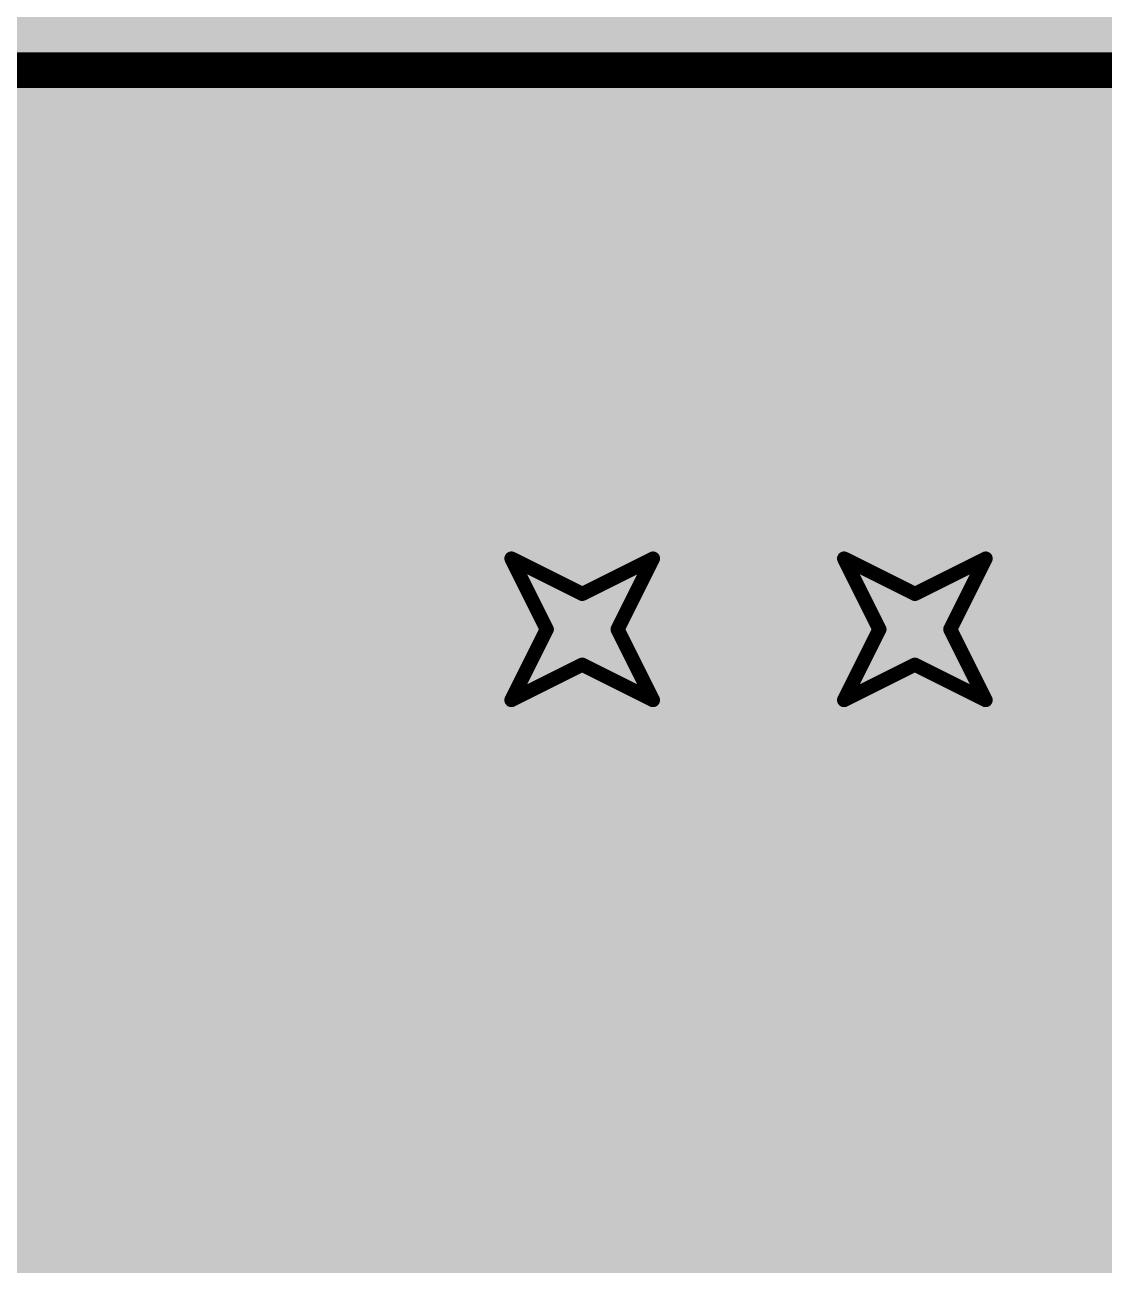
# Model space of a CAD drawing. Header units: inches. Extents: x -2 to 343, y -53 to 63.
# Drawn here: x 45.879 to 49.752, y -27.25 to -22.799 of the extents above; entities that cross this region are included whole.
import ezdxf

# ---------------------------------------------------------------- set-up
doc = ezdxf.new("R2010")
doc.units = ezdxf.units.IN
for name, color, linetype in [('Board Outline', 216, 'Continuous'), ('Bottom Layer', 5, 'Continuous'), ('Drill Drawing', 1, 'Continuous'), ('Top Layer', 1, 'Continuous'), ('Top Overlay', 2, 'Continuous'), ('Top Paste', 8, 'Continuous'), ('Top Solder', 216, 'Continuous'), ('Via Holes', 16, 'Continuous')]:
    doc.layers.add(name, color=color, linetype=linetype)

# ---------------------------------------------------------------- blocks, each defined once
blk = doc.blocks.new('RVT1C471M0607_38')
at = {"layer": 'Top Layer'}
blk.add_hatch(color=1, dxfattribs=at).paths.add_polyline_path([(1.056, 1.0794), (4.556, 1.0794), (4.556, -0.5206), (1.056, -0.5206)])
at = {"layer": 'Top Paste'}
blk.add_hatch(color=8, dxfattribs=at).paths.add_polyline_path([(1.056, 1.0794), (4.556, 1.0794), (4.556, -0.5206), (1.056, -0.5206)])
at = {"layer": 'Top Solder'}
blk.add_hatch(color=216, dxfattribs=at).paths.add_polyline_path([(0.9544, 1.181), (4.6576, 1.181), (4.6576, -0.6222), (0.9544, -0.6222)])
at = {"layer": 'Top Overlay', "const_width": 0.127}
blk.add_lwpolyline([(-1.8288, 3.6068), (3.3274, 3.6068)], dxfattribs=at)

msp = doc.modelspace()

# ---------------------------------------------------------------- hatches: boundary and pattern name
at = {"layer": 'Bottom Layer'}
msp.add_hatch(color=5, dxfattribs=at).paths.add_polyline_path([(49.7332, -28.3718), (48.133, -28.3718), (45.6225, -30.8823), (45.5933, -30.8745), (45.1904, -30.8214), (44.784, -30.8214), (44.3811, -30.8745), (43.9886, -30.9797), (43.6132, -31.1352), (43.2612, -31.3383), (42.9388, -31.5857), (42.6515, -31.8731), (42.4041, -32.1955), (42.2009, -32.5474), (42.0454, -32.9228), (41.9402, -33.3154), (41.8872, -33.7182), (41.8872, -34.1246), (41.9402, -34.5275), (41.9481, -34.5567), (41.9481, -37.8206), (37.4142, -37.8206), (37.4142, -29.464), (43.3324, -23.5458), (43.3324, -19.3876), (34.0252, -19.3876), (34.0087, -19.3629), (34.0087, -17.7184), (33.9961, -17.6881), (33.9961, -17.566), (33.8741, -17.566), (33.8437, -17.5535), (32.9504, -17.5535), (32.9293, -17.5394), (32.9293, -16.2706), (31.4053, -16.2706), (31.4053, -17.4644), (31.4053, -18.7598), (32.7854, -18.7598), (32.7854, -19.3629), (32.7689, -19.3876), (28.7637, -19.3876), (28.7637, -17.7184), (30.2514, -17.7184), (30.2514, -11.684), (49.7332, -11.684)])
h = msp.add_hatch(color=5, dxfattribs=at)
edge = h.paths.add_edge_path()
edge.add_arc((47.879, -24.9682), 0.3, 0, 360)
h = msp.add_hatch(color=5, dxfattribs=at)
edge = h.paths.add_edge_path()
edge.add_arc((49.0728, -24.9682), 0.3, 0, 360)
at = {"layer": 'Top Layer'}
h = msp.add_hatch(color=1, dxfattribs=at)
h.paths.add_polyline_path([(51.5725, -27.8554), (50.1473, -27.8554), (50.1473, -29.206), (51.5725, -29.206), (51.5747, -29.3829), (51.5747, -34.9885), (48.3616, -38.2016), (34.8234, -38.2016), (34.8234, -34.5715), (39.3214, -30.0735), (42.7952, -30.0735), (42.9118, -30.0251), (42.9145, -30.0225), (42.9628, -29.9058), (42.9628, -28.7655), (42.9502, -28.7352), (42.9502, -28.6131), (43.0693, -28.494), (43.0693, -27.254), (45.4634, -27.254), (45.4937, -27.2414), (45.6158, -27.2414), (45.6158, -27.1193), (45.6284, -27.089), (45.6284, -24.61), (45.58, -24.4934), (43.1696, -22.083), (43.053, -22.0346), (40.8318, -22.0346), (40.7496, -21.8568), (40.8106, -21.7851), (51.5725, -21.7851)])
h.paths.add_polyline_path([(45.1904, -30.8214), (44.784, -30.8214), (44.3811, -30.8745), (43.9886, -30.9797), (43.6132, -31.1352), (43.2612, -31.3383), (42.9388, -31.5857), (42.6515, -31.8731), (42.4041, -32.1955), (42.2009, -32.5474), (42.0454, -32.9228), (41.9402, -33.3154), (41.8872, -33.7182), (41.8872, -34.1246), (41.9402, -34.5275), (42.0454, -34.92), (42.2009, -35.2955), (42.4041, -35.6474), (42.6515, -35.9698), (42.9388, -36.2571), (43.2612, -36.5045), (43.6132, -36.7077), (43.9886, -36.8632), (44.3811, -36.9684), (44.784, -37.0214), (45.1904, -37.0214), (45.5933, -36.9684), (45.9858, -36.8632), (46.3612, -36.7077), (46.7132, -36.5045), (47.0356, -36.2571), (47.3229, -35.9698), (47.5703, -35.6474), (47.7735, -35.2955), (47.929, -34.92), (48.0342, -34.5275), (48.0872, -34.1246), (48.0872, -33.7182), (48.0342, -33.3154), (47.929, -32.9228), (47.7735, -32.5474), (47.5703, -32.1955), (47.3229, -31.8731), (47.0356, -31.5857), (46.7132, -31.3383), (46.3612, -31.1352), (45.9858, -30.9797), (45.5933, -30.8745)], flags=0)
h = msp.add_hatch(color=1, dxfattribs=at)
edge = h.paths.add_edge_path()
edge.add_arc((47.879, -24.9682), 0.3, 0, 360)
h = msp.add_hatch(color=1, dxfattribs=at)
edge = h.paths.add_edge_path()
edge.add_arc((49.0728, -24.9682), 0.3, 0, 360)
at = {"layer": 'Via Holes'}
h = msp.add_hatch(color=7, dxfattribs=at)
edge = h.paths.add_edge_path()
edge.add_arc((47.879, -24.9682), 0.15, 0, 360)
h = msp.add_hatch(color=7, dxfattribs=at)
edge = h.paths.add_edge_path()
edge.add_arc((49.0728, -24.9682), 0.15, 0, 360)

# ---------------------------------------------------------------- linework, layer by layer
at = {"layer": 'Board Outline', "const_width": 0.254}
msp.add_lwpolyline([(49.772, 6.3476, -0.6504), (32.1175, -53.0547)], format="xyb", dxfattribs=at)
at = {"layer": 'Drill Drawing', "const_width": 0.0508}
for points in [[(47.625, -24.7142), (47.879, -24.8412)], [(47.625, -24.7142), (47.752, -24.9682)], [(47.879, -24.8412), (48.133, -24.7142)], [(48.006, -24.9682), (48.133, -24.7142)], [(48.8188, -24.7142), (49.0728, -24.8412)], [(48.8188, -24.7142), (48.9458, -24.9682)], [(49.0728, -24.8412), (49.3268, -24.7142)], [(49.1998, -24.9682), (49.3268, -24.7142)], [(47.625, -25.2222), (47.752, -24.9682)], [(48.006, -24.9682), (48.133, -25.2222)], [(48.8188, -25.2222), (48.9458, -24.9682)], [(49.1998, -24.9682), (49.3268, -25.2222)], [(47.625, -25.2222), (47.879, -25.0952)], [(47.879, -25.0952), (48.133, -25.2222)], [(48.8188, -25.2222), (49.0728, -25.0952)], [(49.0728, -25.0952), (49.3268, -25.2222)]]:
    msp.add_lwpolyline(points, dxfattribs=at)
at = {"layer": 'Drill Drawing', "const_width": 0.0254}
for points in [[(47.6123, -24.7142, 1), (47.6377, -24.7142, 1)], [(47.6123, -24.7142, 1), (47.6377, -24.7142, 1)], [(48.1203, -24.7142, 1), (48.1457, -24.7142, 1)], [(48.1203, -24.7142, 1), (48.1457, -24.7142, 1)], [(48.8061, -24.7142, 1), (48.8315, -24.7142, 1)], [(48.8061, -24.7142, 1), (48.8315, -24.7142, 1)], [(49.3141, -24.7142, 1), (49.3395, -24.7142, 1)], [(49.3141, -24.7142, 1), (49.3395, -24.7142, 1)], [(47.8663, -24.8412, 1), (47.8917, -24.8412, 1)], [(47.8663, -24.8412, 1), (47.8917, -24.8412, 1)], [(49.0601, -24.8412, 1), (49.0855, -24.8412, 1)], [(49.0601, -24.8412, 1), (49.0855, -24.8412, 1)], [(47.7393, -24.9682, 1), (47.7647, -24.9682, 1)], [(47.7393, -24.9682, 1), (47.7647, -24.9682, 1)], [(47.9933, -24.9682, 1), (48.0187, -24.9682, 1)], [(47.9933, -24.9682, 1), (48.0187, -24.9682, 1)], [(48.9331, -24.9682, 1), (48.9585, -24.9682, 1)], [(48.9331, -24.9682, 1), (48.9585, -24.9682, 1)], [(49.1871, -24.9682, 1), (49.2125, -24.9682, 1)], [(49.1871, -24.9682, 1), (49.2125, -24.9682, 1)], [(47.8663, -25.0952, 1), (47.8917, -25.0952, 1)], [(47.8663, -25.0952, 1), (47.8917, -25.0952, 1)], [(49.0601, -25.0952, 1), (49.0855, -25.0952, 1)], [(49.0601, -25.0952, 1), (49.0855, -25.0952, 1)], [(47.6123, -25.2222, 1), (47.6377, -25.2222, 1)], [(47.6123, -25.2222, 1), (47.6377, -25.2222, 1)], [(48.1203, -25.2222, 1), (48.1457, -25.2222, 1)], [(48.1203, -25.2222, 1), (48.1457, -25.2222, 1)], [(48.8061, -25.2222, 1), (48.8315, -25.2222, 1)], [(48.8061, -25.2222, 1), (48.8315, -25.2222, 1)], [(49.3141, -25.2222, 1), (49.3395, -25.2222, 1)], [(49.3141, -25.2222, 1), (49.3395, -25.2222, 1)]]:
    msp.add_lwpolyline(points, format="xyb", close=True, dxfattribs=at)

# ---------------------------------------------------------------- block references
msp.add_blockref('RVT1C471M0607_38', (46.5074, -26.5684))

doc.saveas('drawing.dxf')
